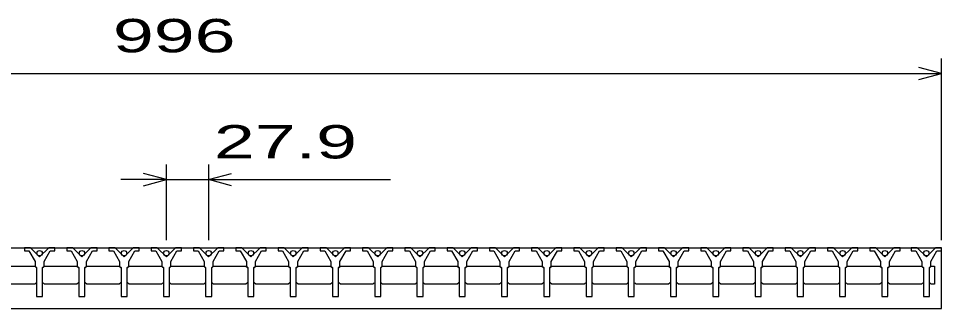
# Model space of a CAD drawing. Units: millimetres, scale not verified. Extents: x -1820 to 1724, y -1285 to 1059.
# Drawn here: x -1039 to -430, y -541 to -350 of the extents above; entities that cross this region are included whole.
import ezdxf
from ezdxf.enums import TextEntityAlignment as Align

# ---------------------------------------------------------------- set-up
doc = ezdxf.new("R2010")
doc.units = ezdxf.units.MM
doc.header["$LTSCALE"] = 10
doc.layers.add('16', color=3, linetype='Continuous', lineweight=25)
doc.layers.add('22', color=2, linetype='Continuous', lineweight=25)
doc.styles.add('ベクトル', font='')
doc.styles.get('ベクトル').set_extended_font_data('ベクトル')

msp = doc.modelspace()

# ---------------------------------------------------------------- linework, layer by layer
at = {"layer": '16'}
for p, q in [((-1426, -501), (-430, -501)), ((-1035.4, -501), (-1035.4, -503)), ((-1031.4, -501), (-1035.4, -501)), ((-1035.4, -503), (-1032.4, -503)), ((-1032.4, -503), (-1028.4, -510)), ((-1025.4, -507), (-1031.4, -501)), ((-1019.4, -501), (-1025.4, -507)), ((-1022.4, -510), (-1018.4, -503)), ((-1015.4, -501), (-1019.4, -501)), ((-1018.4, -503), (-1015.4, -503)), ((-1015.4, -503), (-1015.4, -501)), ((-1007.5, -501), (-1007.5, -503)), ((-1003.5, -501), (-1007.5, -501)), ((-1007.5, -503), (-1004.5, -503)), ((-1004.5, -503), (-1000.5, -510)), ((-997.5, -507), (-1003.5, -501)), ((-991.5, -501), (-997.5, -507)), ((-994.5, -510), (-990.5, -503)), ((-987.5, -501), (-991.5, -501)), ((-990.5, -503), (-987.5, -503)), ((-987.5, -503), (-987.5, -501)), ((-979.6, -501), (-979.6, -503)), ((-975.6, -501), (-979.6, -501)), ((-979.6, -503), (-976.6, -503)), ((-976.6, -503), (-972.6, -510)), ((-969.6, -507), (-975.6, -501)), ((-963.6, -501), (-969.6, -507)), ((-966.6, -510), (-962.6, -503)), ((-959.6, -501), (-963.6, -501)), ((-962.6, -503), (-959.6, -503)), ((-959.6, -503), (-959.6, -501)), ((-951.7, -501), (-951.7, -503)), ((-947.7, -501), (-951.7, -501)), ((-951.7, -503), (-948.7, -503)), ((-948.7, -503), (-944.7, -510)), ((-941.7, -507), (-947.7, -501)), ((-935.7, -501), (-941.7, -507)), ((-938.7, -510), (-934.7, -503)), ((-931.7, -501), (-935.7, -501)), ((-934.7, -503), (-931.7, -503)), ((-931.7, -503), (-931.7, -501)), ((-923.8, -501), (-923.8, -503)), ((-919.8, -501), (-923.8, -501)), ((-923.8, -503), (-920.8, -503)), ((-920.8, -503), (-916.8, -510)), ((-913.8, -507), (-919.8, -501)), ((-907.8, -501), (-913.8, -507)), ((-910.8, -510), (-906.8, -503)), ((-903.8, -501), (-907.8, -501)), ((-906.8, -503), (-903.8, -503)), ((-903.8, -503), (-903.8, -501)), ((-895.9, -501), (-895.9, -503)), ((-891.9, -501), (-895.9, -501)), ((-895.9, -503), (-892.9, -503)), ((-892.9, -503), (-888.9, -510)), ((-885.9, -507), (-891.9, -501)), ((-879.9, -501), (-885.9, -507)), ((-882.9, -510), (-878.9, -503)), ((-875.9, -501), (-879.9, -501)), ((-878.9, -503), (-875.9, -503)), ((-875.9, -503), (-875.9, -501)), ((-868, -501), (-868, -503)), ((-864, -501), (-868, -501)), ((-868, -503), (-865, -503)), ((-865, -503), (-861, -510)), ((-858, -507), (-864, -501)), ((-852, -501), (-858, -507)), ((-855, -510), (-851, -503)), ((-848, -501), (-852, -501)), ((-851, -503), (-848, -503)), ((-848, -503), (-848, -501)), ((-840.1, -501), (-840.1, -503)), ((-836.1, -501), (-840.1, -501)), ((-840.1, -503), (-837.1, -503)), ((-837.1, -503), (-833.1, -510)), ((-830.1, -507), (-836.1, -501)), ((-824.1, -501), (-830.1, -507)), ((-827.1, -510), (-823.1, -503)), ((-820.1, -501), (-824.1, -501)), ((-823.1, -503), (-820.1, -503)), ((-820.1, -503), (-820.1, -501)), ((-812.2, -501), (-812.2, -503)), ((-808.2, -501), (-812.2, -501)), ((-812.2, -503), (-809.2, -503)), ((-809.2, -503), (-805.2, -510)), ((-802.2, -507), (-808.2, -501)), ((-796.2, -501), (-802.2, -507)), ((-799.2, -510), (-795.2, -503)), ((-792.2, -501), (-796.2, -501)), ((-795.2, -503), (-792.2, -503)), ((-792.2, -503), (-792.2, -501)), ((-784.3, -501), (-784.3, -503)), ((-780.3, -501), (-784.3, -501)), ((-784.3, -503), (-781.3, -503)), ((-781.3, -503), (-777.3, -510)), ((-774.3, -507), (-780.3, -501)), ((-768.3, -501), (-774.3, -507)), ((-771.3, -510), (-767.3, -503)), ((-764.3, -501), (-768.3, -501)), ((-767.3, -503), (-764.3, -503)), ((-764.3, -503), (-764.3, -501)), ((-756.4, -501), (-756.4, -503)), ((-752.4, -501), (-756.4, -501)), ((-756.4, -503), (-753.4, -503)), ((-753.4, -503), (-749.4, -510)), ((-746.4, -507), (-752.4, -501)), ((-740.4, -501), (-746.4, -507)), ((-743.4, -510), (-739.4, -503)), ((-736.4, -501), (-740.4, -501)), ((-739.4, -503), (-736.4, -503)), ((-736.4, -503), (-736.4, -501)), ((-728.5, -501), (-728.5, -503)), ((-724.5, -501), (-728.5, -501)), ((-728.5, -503), (-725.5, -503)), ((-725.5, -503), (-721.5, -510)), ((-718.5, -507), (-724.5, -501)), ((-712.5, -501), (-718.5, -507)), ((-715.5, -510), (-711.5, -503)), ((-708.5, -501), (-712.5, -501)), ((-711.5, -503), (-708.5, -503)), ((-708.5, -503), (-708.5, -501)), ((-700.6, -501), (-700.6, -503)), ((-696.6, -501), (-700.6, -501)), ((-700.6, -503), (-697.6, -503)), ((-697.6, -503), (-693.6, -510)), ((-690.6, -507), (-696.6, -501)), ((-684.6, -501), (-690.6, -507)), ((-687.6, -510), (-683.6, -503)), ((-680.6, -501), (-684.6, -501)), ((-683.6, -503), (-680.6, -503)), ((-680.6, -503), (-680.6, -501)), ((-672.7, -501), (-672.7, -503)), ((-668.7, -501), (-672.7, -501)), ((-672.7, -503), (-669.7, -503)), ((-669.7, -503), (-665.7, -510)), ((-662.7, -507), (-668.7, -501)), ((-656.7, -501), (-662.7, -507)), ((-659.7, -510), (-655.7, -503)), ((-652.7, -501), (-656.7, -501)), ((-655.7, -503), (-652.7, -503)), ((-652.7, -503), (-652.7, -501)), ((-644.8, -501), (-644.8, -503)), ((-640.8, -501), (-644.8, -501)), ((-644.8, -503), (-641.8, -503)), ((-641.8, -503), (-637.8, -510)), ((-634.8, -507), (-640.8, -501)), ((-628.8, -501), (-634.8, -507)), ((-631.8, -510), (-627.8, -503)), ((-624.8, -501), (-628.8, -501)), ((-627.8, -503), (-624.8, -503)), ((-624.8, -503), (-624.8, -501)), ((-616.9, -501), (-616.9, -503)), ((-612.9, -501), (-616.9, -501)), ((-616.9, -503), (-613.9, -503)), ((-613.9, -503), (-609.9, -510)), ((-606.9, -507), (-612.9, -501)), ((-600.9, -501), (-606.9, -507)), ((-603.9, -510), (-599.9, -503)), ((-596.9, -501), (-600.9, -501)), ((-599.9, -503), (-596.9, -503)), ((-596.9, -503), (-596.9, -501)), ((-589, -501), (-589, -503)), ((-585, -501), (-589, -501)), ((-589, -503), (-586, -503)), ((-586, -503), (-582, -510)), ((-579, -507), (-585, -501)), ((-573, -501), (-579, -507)), ((-576, -510), (-572, -503)), ((-569, -501), (-573, -501)), ((-572, -503), (-569, -503)), ((-569, -503), (-569, -501)), ((-561.1, -501), (-561.1, -503)), ((-557.1, -501), (-561.1, -501)), ((-561.1, -503), (-558.1, -503)), ((-558.1, -503), (-554.1, -510)), ((-551.1, -507), (-557.1, -501)), ((-545.1, -501), (-551.1, -507)), ((-548.1, -510), (-544.1, -503)), ((-541.1, -501), (-545.1, -501)), ((-544.1, -503), (-541.1, -503)), ((-541.1, -503), (-541.1, -501)), ((-533.2, -501), (-533.2, -503)), ((-529.2, -501), (-533.2, -501)), ((-533.2, -503), (-530.2, -503)), ((-530.2, -503), (-526.2, -510)), ((-523.2, -507), (-529.2, -501)), ((-517.2, -501), (-523.2, -507)), ((-520.2, -510), (-516.2, -503)), ((-513.2, -501), (-517.2, -501)), ((-516.2, -503), (-513.2, -503)), ((-513.2, -503), (-513.2, -501)), ((-505.3, -501), (-505.3, -503)), ((-501.3, -501), (-505.3, -501)), ((-505.3, -503), (-502.3, -503)), ((-502.3, -503), (-498.3, -510)), ((-495.3, -507), (-501.3, -501)), ((-489.3, -501), (-495.3, -507)), ((-492.3, -510), (-488.3, -503)), ((-485.3, -501), (-489.3, -501)), ((-488.3, -503), (-485.3, -503)), ((-485.3, -503), (-485.3, -501)), ((-477.4, -501), (-477.4, -503)), ((-473.4, -501), (-477.4, -501)), ((-477.4, -503), (-474.4, -503)), ((-474.4, -503), (-470.4, -510)), ((-467.4, -507), (-473.4, -501)), ((-461.4, -501), (-467.4, -507)), ((-464.4, -510), (-460.4, -503)), ((-457.4, -501), (-461.4, -501)), ((-460.4, -503), (-457.4, -503)), ((-457.4, -503), (-457.4, -501)), ((-450, -501), (-450, -503)), ((-446, -501), (-450, -501)), ((-450, -503), (-447, -503)), ((-447, -503), (-443, -510)), ((-440, -507), (-446, -501)), ((-434, -501), (-440, -507)), ((-437, -510), (-433, -503)), ((-430, -501), (-434, -501)), ((-433, -503), (-430, -503)), ((-430, -503), (-430, -501)), ((-430, -541), (-430, -501)), ((-1028.4, -510), (-1028.4, -513)), ((-1022.4, -513), (-1022.4, -510)), ((-1000.5, -510), (-1000.5, -513)), ((-994.5, -513), (-994.5, -510)), ((-972.6, -510), (-972.6, -513)), ((-966.6, -513), (-966.6, -510)), ((-944.7, -510), (-944.7, -513)), ((-938.7, -513), (-938.7, -510)), ((-916.8, -510), (-916.8, -513)), ((-910.8, -513), (-910.8, -510)), ((-888.9, -510), (-888.9, -513)), ((-882.9, -513), (-882.9, -510)), ((-861, -510), (-861, -513)), ((-855, -513), (-855, -510)), ((-833.1, -510), (-833.1, -513)), ((-827.1, -513), (-827.1, -510)), ((-805.2, -510), (-805.2, -513)), ((-799.2, -513), (-799.2, -510)), ((-777.3, -510), (-777.3, -513)), ((-771.3, -513), (-771.3, -510)), ((-749.4, -510), (-749.4, -513)), ((-743.4, -513), (-743.4, -510)), ((-721.5, -510), (-721.5, -513)), ((-715.5, -513), (-715.5, -510)), ((-693.6, -510), (-693.6, -513)), ((-687.6, -513), (-687.6, -510)), ((-665.7, -510), (-665.7, -513)), ((-659.7, -513), (-659.7, -510)), ((-637.8, -510), (-637.8, -513)), ((-631.8, -513), (-631.8, -510)), ((-609.9, -510), (-609.9, -513)), ((-603.9, -513), (-603.9, -510)), ((-582, -510), (-582, -513)), ((-576, -513), (-576, -510)), ((-554.1, -510), (-554.1, -513)), ((-548.1, -513), (-548.1, -510)), ((-526.2, -510), (-526.2, -513)), ((-520.2, -513), (-520.2, -510)), ((-498.3, -510), (-498.3, -513)), ((-492.3, -513), (-492.3, -510)), ((-470.4, -510), (-470.4, -513)), ((-464.4, -513), (-464.4, -510)), ((-443, -510), (-443, -513)), ((-437, -513), (-437, -510)), ((-1050.05, -513), (-1028.65, -513)), ((-1028.65, -513), (-1027.65, -514)), ((-1028.4, -513), (-1027.4, -514)), ((-1027.4, -514), (-1027.4, -533)), ((-1023.4, -514), (-1022.4, -513)), ((-1023.4, -533), (-1023.4, -514)), ((-1023.15, -514), (-1022.15, -513)), ((-1022.15, -513), (-1000.75, -513)), ((-1000.75, -513), (-999.75, -514)), ((-1000.5, -513), (-999.5, -514)), ((-999.5, -514), (-999.5, -533)), ((-995.5, -514), (-994.5, -513)), ((-995.5, -533), (-995.5, -514)), ((-995.25, -514), (-994.25, -513)), ((-994.25, -513), (-972.85, -513)), ((-972.85, -513), (-971.85, -514)), ((-972.6, -513), (-971.6, -514)), ((-971.6, -514), (-971.6, -533)), ((-967.6, -514), (-966.6, -513)), ((-967.6, -533), (-967.6, -514)), ((-967.35, -514), (-966.35, -513)), ((-966.35, -513), (-944.95, -513)), ((-944.95, -513), (-943.95, -514)), ((-944.7, -513), (-943.7, -514)), ((-943.7, -514), (-943.7, -533)), ((-939.7, -514), (-938.7, -513)), ((-939.7, -533), (-939.7, -514)), ((-939.45, -514), (-938.45, -513)), ((-938.45, -513), (-917.05, -513)), ((-917.05, -513), (-916.05, -514)), ((-916.8, -513), (-915.8, -514)), ((-915.8, -514), (-915.8, -533)), ((-911.8, -514), (-910.8, -513)), ((-911.8, -533), (-911.8, -514)), ((-911.55, -514), (-910.55, -513)), ((-910.55, -513), (-889.15, -513)), ((-889.15, -513), (-888.15, -514)), ((-888.9, -513), (-887.9, -514)), ((-887.9, -514), (-887.9, -533)), ((-883.9, -514), (-882.9, -513)), ((-883.9, -533), (-883.9, -514)), ((-883.65, -514), (-882.65, -513)), ((-882.65, -513), (-861.25, -513)), ((-861.25, -513), (-860.25, -514)), ((-861, -513), (-860, -514)), ((-860, -514), (-860, -533)), ((-856, -514), (-855, -513)), ((-856, -533), (-856, -514)), ((-855.75, -514), (-854.75, -513)), ((-854.75, -513), (-833.35, -513)), ((-833.35, -513), (-832.35, -514)), ((-833.1, -513), (-832.1, -514)), ((-832.1, -514), (-832.1, -533)), ((-828.1, -514), (-827.1, -513)), ((-828.1, -533), (-828.1, -514)), ((-827.85, -514), (-826.85, -513)), ((-826.85, -513), (-805.45, -513)), ((-805.45, -513), (-804.45, -514)), ((-805.2, -513), (-804.2, -514)), ((-804.2, -514), (-804.2, -533)), ((-800.2, -514), (-799.2, -513)), ((-800.2, -533), (-800.2, -514)), ((-799.95, -514), (-798.95, -513)), ((-798.95, -513), (-777.55, -513)), ((-777.55, -513), (-776.55, -514)), ((-777.3, -513), (-776.3, -514)), ((-776.3, -514), (-776.3, -533)), ((-772.3, -514), (-771.3, -513)), ((-772.3, -533), (-772.3, -514)), ((-772.05, -514), (-771.05, -513)), ((-771.05, -513), (-749.65, -513)), ((-749.65, -513), (-748.65, -514)), ((-749.4, -513), (-748.4, -514)), ((-748.4, -514), (-748.4, -533)), ((-744.4, -514), (-743.4, -513)), ((-744.4, -533), (-744.4, -514)), ((-744.15, -514), (-743.15, -513)), ((-743.15, -513), (-721.75, -513)), ((-721.75, -513), (-720.75, -514)), ((-721.5, -513), (-720.5, -514)), ((-720.5, -514), (-720.5, -533)), ((-716.5, -514), (-715.5, -513)), ((-716.5, -533), (-716.5, -514)), ((-716.25, -514), (-715.25, -513)), ((-715.25, -513), (-693.85, -513)), ((-693.85, -513), (-692.85, -514)), ((-693.6, -513), (-692.6, -514)), ((-692.6, -514), (-692.6, -533)), ((-688.6, -514), (-687.6, -513)), ((-688.6, -533), (-688.6, -514)), ((-688.35, -514), (-687.35, -513)), ((-687.35, -513), (-665.95, -513)), ((-665.95, -513), (-664.95, -514)), ((-665.7, -513), (-664.7, -514)), ((-664.7, -514), (-664.7, -533)), ((-660.7, -514), (-659.7, -513)), ((-660.7, -533), (-660.7, -514)), ((-660.45, -514), (-659.45, -513)), ((-659.45, -513), (-638.05, -513)), ((-638.05, -513), (-637.05, -514)), ((-637.8, -513), (-636.8, -514)), ((-636.8, -514), (-636.8, -533)), ((-632.8, -514), (-631.8, -513)), ((-632.8, -533), (-632.8, -514)), ((-632.55, -514), (-631.55, -513)), ((-631.55, -513), (-610.15, -513)), ((-610.15, -513), (-609.15, -514)), ((-609.9, -513), (-608.9, -514)), ((-608.9, -514), (-608.9, -533)), ((-604.9, -514), (-603.9, -513)), ((-604.9, -533), (-604.9, -514)), ((-604.65, -514), (-603.65, -513)), ((-603.65, -513), (-582.25, -513)), ((-582.25, -513), (-581.25, -514)), ((-582, -513), (-581, -514)), ((-581, -514), (-581, -533)), ((-577, -514), (-576, -513)), ((-577, -533), (-577, -514)), ((-576.75, -514), (-575.75, -513)), ((-575.75, -513), (-554.35, -513)), ((-554.35, -513), (-553.35, -514)), ((-554.1, -513), (-553.1, -514)), ((-553.1, -514), (-553.1, -533)), ((-549.1, -514), (-548.1, -513)), ((-549.1, -533), (-549.1, -514)), ((-548.85, -514), (-547.85, -513)), ((-547.85, -513), (-526.45, -513)), ((-526.45, -513), (-525.45, -514)), ((-526.2, -513), (-525.2, -514)), ((-525.2, -514), (-525.2, -533)), ((-521.2, -514), (-520.2, -513)), ((-521.2, -533), (-521.2, -514)), ((-520.95, -514), (-519.95, -513)), ((-519.95, -513), (-498.55, -513)), ((-498.55, -513), (-497.55, -514)), ((-498.3, -513), (-497.3, -514)), ((-497.3, -514), (-497.3, -533)), ((-493.3, -514), (-492.3, -513)), ((-493.3, -533), (-493.3, -514)), ((-493.05, -514), (-492.05, -513)), ((-492.05, -513), (-470.65, -513)), ((-470.65, -513), (-469.65, -514)), ((-470.4, -513), (-469.4, -514)), ((-469.4, -514), (-469.4, -533)), ((-465.4, -514), (-464.4, -513)), ((-465.4, -533), (-465.4, -514)), ((-465.15, -514), (-464.15, -513)), ((-464.15, -513), (-443.25, -513)), ((-443.25, -513), (-442.25, -514)), ((-443, -513), (-442, -514)), ((-442, -514), (-442, -533)), ((-438, -514), (-437, -513)), ((-438, -533), (-438, -514)), ((-437.75, -514), (-436.75, -513)), ((-436.75, -513), (-434.75, -513)), ((-434.75, -513), (-434.75, -525)), ((-1027.65, -524), (-1028.65, -525)), ((-1022.15, -525), (-1023.15, -524)), ((-999.75, -524), (-1000.75, -525)), ((-994.25, -525), (-995.25, -524)), ((-971.85, -524), (-972.85, -525)), ((-966.35, -525), (-967.35, -524)), ((-943.95, -524), (-944.95, -525)), ((-938.45, -525), (-939.45, -524)), ((-916.05, -524), (-917.05, -525)), ((-910.55, -525), (-911.55, -524)), ((-888.15, -524), (-889.15, -525)), ((-882.65, -525), (-883.65, -524)), ((-860.25, -524), (-861.25, -525)), ((-854.75, -525), (-855.75, -524)), ((-832.35, -524), (-833.35, -525)), ((-826.85, -525), (-827.85, -524)), ((-804.45, -524), (-805.45, -525)), ((-798.95, -525), (-799.95, -524)), ((-776.55, -524), (-777.55, -525)), ((-771.05, -525), (-772.05, -524)), ((-748.65, -524), (-749.65, -525)), ((-743.15, -525), (-744.15, -524)), ((-720.75, -524), (-721.75, -525)), ((-715.25, -525), (-716.25, -524)), ((-692.85, -524), (-693.85, -525)), ((-687.35, -525), (-688.35, -524)), ((-664.95, -524), (-665.95, -525)), ((-659.45, -525), (-660.45, -524)), ((-637.05, -524), (-638.05, -525)), ((-631.55, -525), (-632.55, -524)), ((-609.15, -524), (-610.15, -525)), ((-603.65, -525), (-604.65, -524)), ((-581.25, -524), (-582.25, -525)), ((-575.75, -525), (-576.75, -524)), ((-553.35, -524), (-554.35, -525)), ((-547.85, -525), (-548.85, -524)), ((-525.45, -524), (-526.45, -525)), ((-519.95, -525), (-520.95, -524)), ((-497.55, -524), (-498.55, -525)), ((-492.05, -525), (-493.05, -524)), ((-469.65, -524), (-470.65, -525)), ((-464.15, -525), (-465.15, -524)), ((-442.25, -524), (-443.25, -525)), ((-436.75, -525), (-437.75, -524)), ((-1028.65, -525), (-1050.05, -525)), ((-1000.75, -525), (-1022.15, -525)), ((-972.85, -525), (-994.25, -525)), ((-944.95, -525), (-966.35, -525)), ((-917.05, -525), (-938.45, -525)), ((-889.15, -525), (-910.55, -525)), ((-861.25, -525), (-882.65, -525)), ((-833.35, -525), (-854.75, -525)), ((-805.45, -525), (-826.85, -525)), ((-777.55, -525), (-798.95, -525)), ((-749.65, -525), (-771.05, -525)), ((-721.75, -525), (-743.15, -525)), ((-693.85, -525), (-715.25, -525)), ((-665.95, -525), (-687.35, -525)), ((-638.05, -525), (-659.45, -525)), ((-610.15, -525), (-631.55, -525)), ((-582.25, -525), (-603.65, -525)), ((-554.35, -525), (-575.75, -525)), ((-526.45, -525), (-547.85, -525)), ((-498.55, -525), (-519.95, -525)), ((-470.65, -525), (-492.05, -525)), ((-443.25, -525), (-464.15, -525)), ((-434.75, -525), (-436.75, -525)), ((-1027.4, -533), (-1023.4, -533)), ((-999.5, -533), (-995.5, -533)), ((-971.6, -533), (-967.6, -533)), ((-943.7, -533), (-939.7, -533)), ((-915.8, -533), (-911.8, -533)), ((-887.9, -533), (-883.9, -533)), ((-860, -533), (-856, -533)), ((-832.1, -533), (-828.1, -533)), ((-804.2, -533), (-800.2, -533)), ((-776.3, -533), (-772.3, -533)), ((-748.4, -533), (-744.4, -533)), ((-720.5, -533), (-716.5, -533)), ((-692.6, -533), (-688.6, -533)), ((-664.7, -533), (-660.7, -533)), ((-636.8, -533), (-632.8, -533)), ((-608.9, -533), (-604.9, -533)), ((-581, -533), (-577, -533)), ((-553.1, -533), (-549.1, -533)), ((-525.2, -533), (-521.2, -533)), ((-497.3, -533), (-493.3, -533)), ((-469.4, -533), (-465.4, -533)), ((-442, -533), (-438, -533)), ((-1426, -541), (-430, -541))]:
    msp.add_line(p, q, dxfattribs=at)
for centre in [(-1025.4, -504.5), (-997.5, -504.5), (-969.6, -504.5), (-941.7, -504.5), (-913.8, -504.5), (-885.9, -504.5), (-858, -504.5), (-830.1, -504.5), (-802.2, -504.5), (-774.3, -504.5), (-746.4, -504.5), (-718.5, -504.5), (-690.6, -504.5), (-662.7, -504.5), (-634.8, -504.5), (-606.9, -504.5), (-579, -504.5), (-551.1, -504.5), (-523.2, -504.5), (-495.3, -504.5), (-467.4, -504.5), (-440, -504.5)]:
    msp.add_circle(centre, 1.8, dxfattribs=at)
at = {"layer": '22', "color": 4}
for p, q in [((-430, -496), (-430, -376)), ((-430, -386), (-445, -382)), ((-1426, -386), (-430, -386)), ((-445, -390), (-430, -386)), ((-941.7, -496), (-941.7, -446)), ((-913.8, -446), (-913.8, -496)), ((-941.7, -456), (-971.7, -456)), ((-941.7, -456), (-956.7, -452)), ((-956.7, -460), (-941.7, -456)), ((-941.7, -456), (-913.8, -456)), ((-913.8, -456), (-898.8, -452)), ((-898.8, -460), (-913.8, -456)), ((-913.8, -456), (-793.8, -456))]:
    msp.add_line(p, q, dxfattribs=at)

# ---------------------------------------------------------------- texts
at = {"layer": '22', "style": 'ベクトル', "width": 1.65}
for s, p in [(' 996 ', (-990.5, -361)), (' 27.9 ', (-923.8, -431))]:
    msp.add_text(s, height=21.99, dxfattribs=at).set_placement(p, align=Align.MIDDLE_LEFT)

doc.saveas('drawing.dxf')
